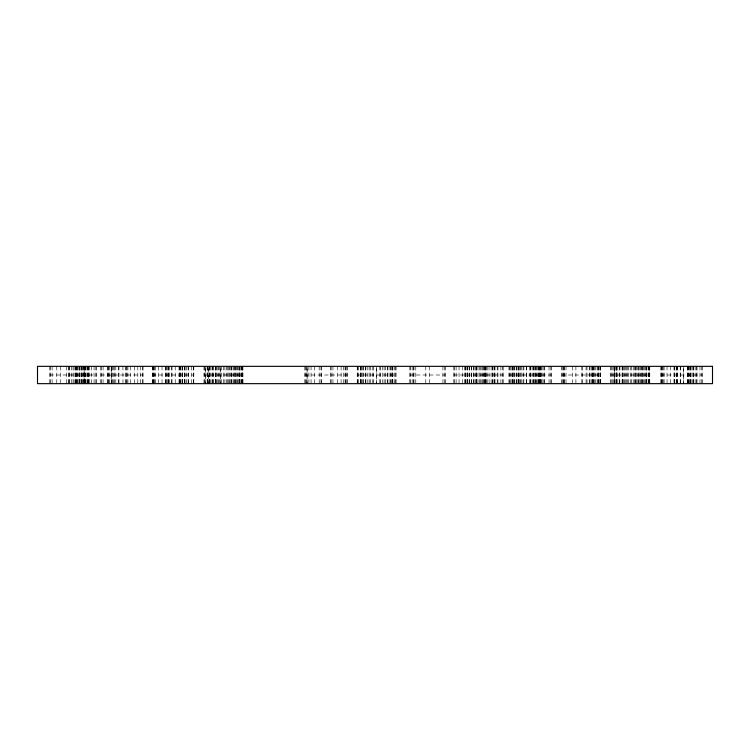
<?xml version="1.0" encoding="UTF-8"?>
<svg xmlns="http://www.w3.org/2000/svg" width="750" height="750" viewBox="0 0 750 750"><rect width="100%" height="100%" fill="white"/><g stroke="black" fill="none" stroke-linecap="round" stroke-linejoin="round"><path stroke-width="0.56" stroke-dasharray="3.75 2.81" d="M49.791 375L96.384 375M100.763 375L143.053 375M152.316 375L193.809 375M203.991 375L243.009 375M304.819 375L347.353 375M357.234 375L396.084 375M409.819 375L445.275 375M453.806 375L503.203 375M508.95 375L551.362 375M561.703 375L600.712 375M610.772 375L649.781 375M660.788 375L702.291 375M702.291 366.347L702.291 383.653M701.747 366.347L701.747 383.653M699.975 366.347L699.975 383.653M697.031 366.347L697.031 383.653M696.562 366.347L696.562 383.653M695.147 366.347L695.147 383.653M693.562 366.347L693.562 383.653M693.159 366.347L693.159 383.653M692.888 366.347L692.888 383.653M690.956 366.347L690.956 383.653M690.872 366.347L690.872 383.653M690.666 366.347L690.666 383.653M689.409 366.347L689.409 383.653M688.837 366.347L688.837 383.653M688.303 366.347L688.303 383.653M687.722 366.347L687.722 383.653M687.506 366.347L687.506 383.653M680.466 366.347L680.466 383.653M680.212 366.347L680.212 383.653M677.709 366.347L677.709 383.653M677.091 366.347L677.091 383.653M676.763 366.347L676.763 383.653M676.219 366.347L676.219 383.653M674.653 366.347L674.653 383.653M674.447 366.347L674.447 383.653M673.978 366.347L673.978 382.575M670.509 366.347L670.509 383.653M667.041 366.347L667.041 383.653M664.097 366.347L664.097 383.653M663.103 366.347L663.103 383.653M662.325 366.347L662.325 383.653M661.781 366.347L661.781 383.653M661.331 366.347L661.331 383.653M660.788 366.347L660.788 383.653M649.781 366.347L649.781 383.653M649.397 366.347L649.397 383.653M649.284 366.347L649.284 383.653M649.125 366.347L649.125 383.653M648.394 366.347L648.394 383.653M648.131 366.347L648.131 383.653M646.763 366.347L646.688 383.653M646.369 366.347L646.369 383.653M646.191 366.347L646.191 383.653M645.459 366.347L645.459 383.653M644.306 366.347L644.306 383.653M643.688 366.347L643.688 383.653M642.741 366.347L642.741 383.653M642.066 366.347L642.066 383.653M641.344 366.347L641.344 383.653M640.744 366.347L640.744 383.653M639.816 366.347L639.816 383.653M638.438 366.347L638.438 383.653M638.025 366.347L638.025 383.653M636.938 366.347L636.938 383.653M635.925 366.347L635.925 383.653M635.644 366.347L635.644 383.653M634.331 366.347L634.331 383.653M633.197 366.347L633.197 383.653M631.669 366.347L631.669 383.653M630.253 366.347L630.253 383.653M628.312 366.347L628.312 383.653M627.384 366.347L627.319 383.653M626.287 366.347L626.287 383.653M625.237 366.347L625.237 383.653M624.6 366.347L624.6 383.653M623.466 366.347L623.466 383.653M622.65 366.347L622.65 383.653M622.444 366.347L622.444 383.653M622.087 366.347L622.087 383.653M619.931 366.347L619.791 383.653M619.35 366.347L619.35 383.653M617.803 366.347L617.803 383.653M616.753 366.347L616.753 383.653M616.378 366.347L616.378 383.653M616.228 366.347L616.228 383.653M616.153 366.347L616.153 383.653M615.075 366.347L614.981 383.653M614.138 366.347L614.138 383.653M613.922 366.347L613.922 383.653M612.169 366.347L612.263 383.653M611.147 366.347L611.119 383.653M610.772 366.347L610.772 383.653M600.712 366.347L600.712 383.653M600.197 366.347L600.197 383.653M600.047 366.347L600.047 383.653M598.894 366.347L598.894 383.653M598.191 366.347L598.191 383.653M598.05 366.347L598.05 383.653M597.122 366.347L597.122 383.653M595.275 366.347L595.275 383.653M594.591 366.347L594.591 383.653M593.644 366.347L593.644 383.653M593.1 366.347L593.1 383.653M592.481 366.347L592.481 383.653M592.275 366.347L592.275 383.653M591.281 366.347L591.281 383.653M589.978 366.347L589.978 383.653M589.294 366.347L589.294 383.653M587.006 366.347L587.006 383.653M586.05 366.347L586.05 383.653M582.619 366.347L582.619 383.653M581.822 366.347L581.822 383.653M575.897 366.347L575.897 383.653M572.419 366.347L572.419 383.653M566.006 366.347L566.006 383.653M564.206 366.347L564.206 383.653M564.019 366.347L564.019 383.653M563.691 366.347L563.691 383.653M562.238 366.347L562.219 383.653M561.703 366.347L561.703 383.653M551.362 366.347L551.362 383.653M550.819 366.347L550.819 383.653M549.047 366.347L549.047 383.653M544.369 366.347L544.369 383.653M543.994 366.347L543.994 383.653M542.878 366.347L542.878 383.653M541.556 366.347L541.556 383.653M540.891 366.347L540.891 383.653M540.628 366.347L540.666 383.653M539.981 366.347L539.981 383.653M539.841 366.347L539.841 383.653M539.569 366.347L539.569 383.653M538.528 366.347L538.528 383.653M538.153 366.347L538.153 383.653M537.9 366.347L537.9 383.653M536.691 366.347L536.691 383.653M535.903 366.347L535.903 383.653M535.35 366.347L535.35 383.653M534.487 366.347L534.487 383.653M533.297 366.347L533.297 383.653M533.128 366.347L533.128 383.653M532.087 366.347L532.087 383.653M530.7 366.347L530.7 383.653M530.381 366.347L530.259 383.653M529.472 366.347L529.472 383.653M526.659 366.347L526.659 383.653M526.491 366.347L526.491 383.653M523.847 366.347L523.847 383.653M523.041 366.347L523.041 383.653M521.241 366.347L521.241 383.653M520.416 366.347L520.416 383.653M519.825 366.347L519.825 383.653M518.841 366.347L518.841 383.653M518.634 366.347L518.634 383.653M518.091 366.347L518.091 383.653M516.863 366.347L516.863 383.653M516.647 366.347L516.647 383.653M514.819 366.347L514.819 383.653M514.144 366.347L514.144 383.653M513.516 366.347L513.516 383.653M512.728 366.347L512.728 383.653M512.466 366.347L512.466 383.653M511.875 366.347L511.875 383.653M510.253 366.347L510.253 383.653M509.278 366.347L509.278 383.653M508.95 366.347L508.95 383.653M503.203 366.347L503.203 383.653M502.659 366.347L502.659 383.653M500.887 366.347L500.887 383.653M497.944 366.347L497.944 383.653M497.213 366.347L497.213 383.653M495.009 366.347L495.009 383.653M494.475 366.347L494.475 383.653M494.072 366.347L494.072 383.653M492.853 366.347L492.853 383.653M492.394 366.347L492.394 383.653M491.119 366.347L491.119 383.653M489.009 366.347L489.131 383.653M487.181 366.347L487.181 383.653M486.619 366.347L486.619 383.653M485.531 366.347L485.531 383.653M485.119 366.347L485.119 383.653M484.997 366.347L484.997 383.653M484.228 366.347L484.228 383.653M483.216 366.347L483.216 383.653M482.869 366.347L482.869 383.653M481.866 366.347L481.866 383.653M480.319 366.347L480.319 383.653M479.531 366.347L479.531 383.653M478.003 366.347L478.003 383.653M476.803 366.347L476.803 383.653M476.4 366.347L476.4 383.653M476.147 366.347L476.147 383.653M475.172 366.347L475.172 383.653M473.953 366.347L473.953 383.653M473.438 366.347L473.438 383.653M471.506 366.347L471.506 383.653M471.431 366.347L471.431 383.653M469.659 366.347L469.659 383.653M469.191 366.347L469.191 383.653M467.784 366.347L467.784 383.653M467.25 366.347L467.25 383.653M466.969 366.347L466.969 383.653M465.469 366.347L465.469 383.653M465.244 366.347L465.244 383.653M464.747 366.347L464.747 383.653M462.534 366.347L462.534 383.653M459.056 366.347L459.056 383.653M456.122 366.347L456.122 383.653M454.341 366.347L454.341 383.653M453.806 366.347L453.806 383.653M445.275 366.347L445.275 383.653M444.741 366.347L444.741 383.653M442.922 366.347L442.922 383.653M429.272 366.347L429.272 383.653M425.794 366.347L425.794 383.653M415.781 366.347L415.781 383.653M413.962 366.347L413.981 383.653M413.419 366.347L413.419 383.653M412.144 366.347L412.144 383.653M410.363 366.347L410.363 383.653M409.819 366.347L409.819 383.653M396.084 366.347L396.084 383.653M395.728 366.347L395.728 383.653M394.669 366.347L394.669 383.653M392.887 366.347L392.887 383.653M392.569 366.347L392.569 383.653M392.278 366.347L392.278 383.653M391.406 366.347L391.406 383.653M390.394 366.347L390.394 383.653M389.953 366.347L389.953 383.653M387.919 366.347L387.919 383.653M387.403 366.347L387.403 383.653M385.463 366.347L385.463 383.653M384.122 366.347L384.122 383.653M382.772 366.347L382.772 383.653M380.55 366.347L380.55 383.653M379.828 366.347L379.828 383.653M373.453 366.347L373.453 383.653M372.778 366.347L372.778 383.653M370.509 366.347L370.509 383.653M369.188 366.347L369.188 383.653M367.819 366.347L367.819 383.653M365.887 366.347L365.887 383.653M365.363 366.347L365.363 383.653M363.328 366.347L363.328 383.653M362.906 366.347L362.906 383.653M361.875 366.347L361.875 383.653M361.003 366.347L361.003 383.653M360.712 366.347L360.712 383.653M360.422 366.347L360.422 383.653M358.65 366.347L358.65 383.653M357.591 366.347L357.591 383.653M357.234 366.347L357.234 383.653M347.353 366.347L347.353 383.653M346.809 366.347L346.809 383.653M345.609 366.347L345.609 383.653M345.075 366.347L345.075 383.653M343.256 366.347L343.256 383.653M341.1 366.347L341.1 383.653M337.584 366.347L337.584 383.653M332.953 366.347L332.953 383.653M331.153 366.347L331.153 383.653M330.637 366.347L330.637 383.653M321.534 366.347L321.534 383.653M320.991 366.347L320.991 383.653M319.219 366.347L319.219 383.653M314.541 366.347L314.541 383.653M311.062 366.347L311.062 383.653M308.916 366.347L308.916 383.653M306.553 366.347L306.553 383.653M305.353 366.347L305.353 383.653M304.819 366.347L304.819 383.653M242.925 366.347L243.009 383.653M242.616 366.347L242.616 383.653M242.513 366.347L242.513 383.653M242.344 366.347L242.344 383.653M241.613 366.347L241.613 383.653M241.35 366.347L241.35 383.653M239.991 366.347L239.991 383.653M239.906 366.347L239.906 383.653M239.588 366.347L239.588 383.653M239.409 366.347L239.409 383.653M238.678 366.347L238.678 383.653M237.534 366.347L237.506 383.653M236.906 366.347L236.906 383.653M235.959 366.347L235.959 383.653M235.294 366.347L235.294 383.653M234.562 366.347L234.562 383.653M233.963 366.347L233.963 383.653M233.034 366.347L233.034 383.653M231.656 366.347L231.656 383.653M231.244 366.347L231.244 383.653M230.156 366.347L230.156 383.653M229.144 366.347L229.144 383.653M228.872 366.347L228.872 383.653M227.55 366.347L227.55 383.653M226.416 366.347L226.416 383.653M224.887 366.347L224.887 383.653M223.481 366.347L223.481 383.653M221.531 366.347L221.531 383.653M219.506 366.347L219.506 383.653M218.456 366.347L218.456 383.653M217.819 366.347L217.819 383.653M216.684 366.347L216.684 383.653M215.869 366.347L215.869 383.653M215.662 366.347L215.662 383.653M215.306 366.347L215.306 383.653M213.141 366.347L213.159 383.653M213.009 366.347L213.009 383.653M212.569 366.347L212.569 383.653M211.022 366.347L211.022 383.653M209.972 366.347L209.972 383.653M209.597 366.347L209.597 383.653M209.372 366.347L209.372 383.653M207.553 366.347L207.553 383.653M207.356 366.347L207.356 383.653M207.141 366.347L207.141 383.653M204.338 366.347L204.338 383.653M203.991 366.347L203.991 383.653M193.809 366.347L193.809 383.653M193.275 366.347L193.275 383.653M191.494 366.347L191.494 383.653M188.559 366.347L188.559 383.653M188.091 366.347L188.091 383.653M186.675 366.347L186.675 383.653M185.081 366.347L185.081 383.653M184.688 366.347L184.688 383.653M184.416 366.347L184.416 383.653M182.475 366.347L182.475 383.653M182.391 366.347L182.391 383.653M182.184 366.347L182.184 383.653M180.938 366.347L180.938 383.653M180.366 366.347L180.366 383.653M179.831 366.347L179.831 383.653M179.25 366.347L179.25 383.653M179.034 366.347L179.034 383.653M175.2 366.347L175.237 383.653M171.994 366.347L171.994 383.653M171.741 366.347L171.741 383.653M169.238 366.347L169.238 383.653M168.619 366.347L168.619 383.653M168.291 366.347L168.291 383.653M167.747 366.347L167.747 383.653M166.181 366.347L166.181 383.653M165.966 366.347L165.966 383.653M165.506 366.347L165.506 383.653M162.037 366.347L162.037 383.653M158.569 366.347L158.569 383.653M155.625 366.347L155.625 383.653M154.631 366.347L154.631 383.653M153.844 366.347L153.844 383.653M153.309 366.347L153.309 383.653M152.859 366.347L152.859 383.653M152.316 366.347L152.316 383.653M143.053 366.347L143.053 383.653M142.509 366.347L142.509 383.653M140.728 366.347L140.728 383.653M137.794 366.347L137.794 383.653M134.316 366.347L134.316 383.653M130.697 366.347L130.688 383.653M127.903 366.347L127.903 383.653M126.909 366.347L126.891 383.653M126.131 366.347L126.131 383.653M125.588 366.347L125.588 383.653M122.916 366.347L122.991 383.653M118.931 366.347L118.931 383.653M118.763 366.347L118.763 383.653M115.809 366.347L115.809 383.653M114.45 366.347L114.45 383.653M113.381 366.347L113.381 383.653M112.669 366.347L112.669 383.653M111.769 366.347L111.769 383.653M109.688 366.347L109.688 383.653M108.619 366.347L108.619 383.653M107.972 366.347L107.972 383.653M107.756 366.347L107.756 383.653M103.087 366.347L103.087 383.653M101.306 366.347L101.306 383.653M100.763 366.347L100.763 383.653M96.384 366.347L96.384 383.653M95.841 366.347L95.841 383.653M94.059 366.347L94.059 383.653M91.416 366.347L91.416 383.653M89.428 366.347L89.428 383.653M88.519 366.347L88.519 383.653M88.238 366.347L88.238 383.653M87.834 366.347L87.834 383.653M87.412 366.347L87.412 383.653M86.016 366.347L86.016 383.653M85.772 366.347L85.772 383.653M85.041 366.347L85.041 383.653M84.825 366.347L84.825 383.653M84.628 366.347L84.628 383.653M84.169 366.347L84.169 383.653L84.075 366.347M83.372 366.347L83.372 383.653M82.931 366.347L82.931 383.653M82.088 366.347L82.088 383.653M81.722 366.347L81.722 383.653M81.544 366.347L81.544 383.653M81.188 366.347L81.188 383.653M80.016 366.347L80.016 383.653M79.706 366.347L79.706 383.653M79.434 366.347L79.434 383.653M79.116 366.347L79.116 383.653M77.991 366.347L77.991 383.653M77.672 366.347L77.672 383.653M76.566 366.347L76.566 383.653M76.247 366.347L76.247 383.653M75.638 366.347L75.638 383.653M75.459 366.347L75.459 383.653M74.072 366.347L74.072 383.653M73.05 366.347L73.05 383.653M71.306 366.347L71.306 383.653M69.741 366.347L69.741 383.653M69.037 366.347L69.037 383.653M68.494 366.347L68.494 383.653M66.675 366.347L66.675 383.653M60.263 366.347L60.263 383.653M56.784 366.347L56.784 383.653M52.116 366.347L52.116 383.653M50.334 366.347L50.334 383.653M49.791 366.347L49.791 383.653M683.709 383.653L683.709 366.347L683.672 383.653M614.325 383.653L614.325 366.347L614.288 383.653M376.678 383.653L376.678 366.347L376.641 383.653M307.134 383.653L307.134 366.347L307.097 383.653M220.603 383.653L220.603 366.347L220.547 383.653M208.294 383.653L208.294 366.347L208.2 383.653M205.491 383.653L205.491 366.347L205.397 383.653M111.234 383.653L111.234 366.347L111.188 383.653"/><path stroke-width="1.12" d="M712.5 366.347L37.5 366.347L37.5 383.653L712.5 383.653L712.5 366.347"/></g></svg>
